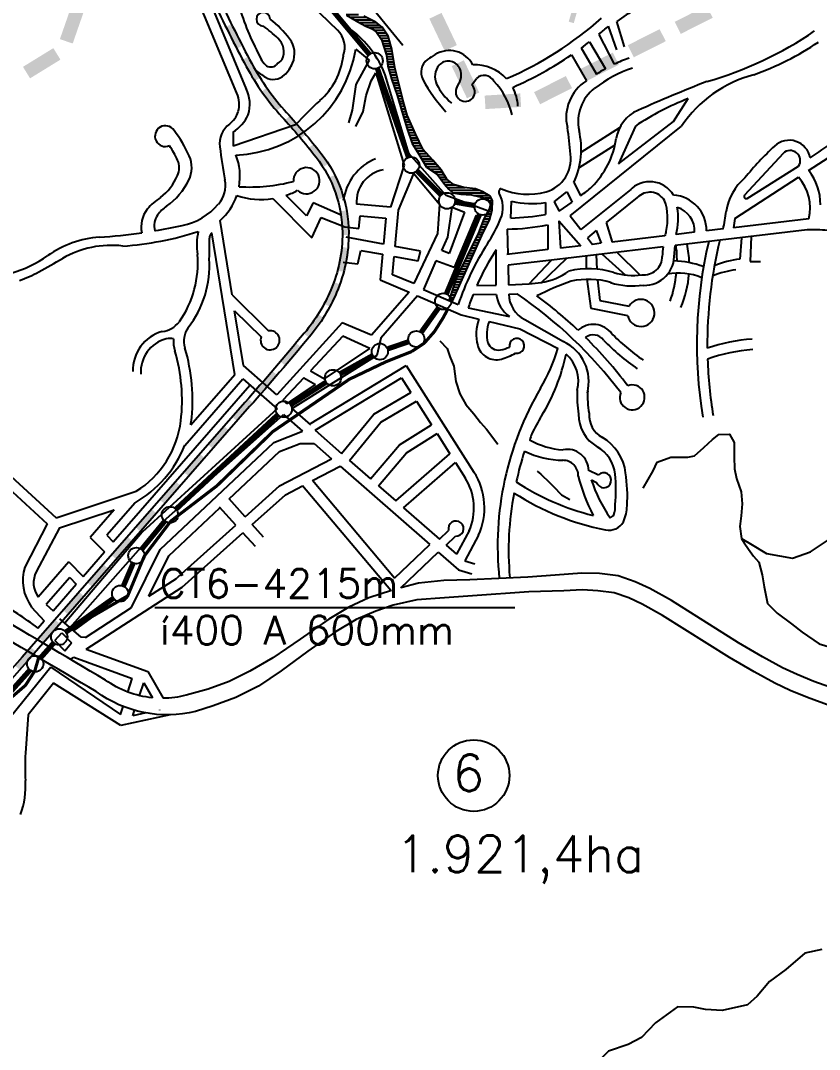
# Model space of a CAD drawing. Extents: x 578289 to 593263, y 7501070 to 7511782.
# Drawn here: x 586100 to 587624, y 7503750 to 7505713 of the extents above; entities that cross this region are included whole.
import ezdxf
from ezdxf.enums import TextEntityAlignment as Align

# ---------------------------------------------------------------- set-up
doc = ezdxf.new("R2010")
doc.units = 0
doc.header["$LTSCALE"] = 170
doc.header["$MEASUREMENT"] = 0
doc.layers.get('0').update_dxf_attribs({"linetype": 'CONTINUOUS'})
for name, color, linetype in [('ESTACAO', 5, 'CONTINUOUS'), ('HATCH', 4, 'CONTINUOUS'), ('L-FERREA', 6, 'CONTINUOUS'), ('LIMITE-BACIA', 3, 'CONTINUOUS'), ('LIMITE-PROJETO', 1, 'CONTINUOUS'), ('RIO', 4, 'CONTINUOUS'), ('RODOVIA', 1, 'CONTINUOUS'), ('RUA', 7, 'CONTINUOUS'), ('TEXTO', 5, 'CONTINUOUS'), ('TEXTO2', 5, 'CONTINUOUS')]:
    doc.layers.add(name, color=color, linetype=linetype)
doc.styles.get("Standard").update_dxf_attribs({"font": 'ROMANSBR.SHX'})

# ---------------------------------------------------------------- blocks, each defined once
blk = doc.blocks.new('C')
at = {"layer": 'LIMITE-BACIA'}
blk.add_solid([(-33.9, -12.9), (-34, 12.9), (34.2, -12.6), (34, 13.2)], dxfattribs=at)
blk = doc.blocks.new('E')
at = {"layer": 'L-FERREA'}
blk.add_solid([(-22.9, -6), (-22.9, 6), (23.4, -6), (23.4, 6)], dxfattribs=at)
blk = doc.blocks.new('E2')
at = {"layer": 'L-FERREA'}
blk.add_solid([(-21, 5), (-21, -5), (21, 5), (21, -5)], dxfattribs=at)
blk = doc.blocks.new('*X13')
at = {"color": 0}
for p, q in [((586511.9, 7505955), (586535.8, 7505955)), ((586524.6, 7505960), (586531.1, 7505960)), ((586504.7, 7505950), (586540.6, 7505950)), ((586510.8, 7505945), (586545.4, 7505945)), ((586516.9, 7505940), (586550.1, 7505940)), ((586522.5, 7505935), (586554.9, 7505935)), ((586527.8, 7505930), (586559.7, 7505930)), ((586533.1, 7505925), (586564.4, 7505925)), ((586538.4, 7505920), (586569.2, 7505920)), ((586543.8, 7505915), (586565.8, 7505915)), ((586549.1, 7505910), (586561.2, 7505910)), ((586554.4, 7505905), (586556.7, 7505905)), ((586567.7, 7505895), (586591.1, 7505895)), ((586572.9, 7505900), (586586.8, 7505900)), ((586578.1, 7505905), (586582.5, 7505905)), ((586570.4, 7505890), (586595.4, 7505890)), ((586575.7, 7505885), (586599.8, 7505885)), ((586581, 7505880), (586604.1, 7505880)), ((586586.4, 7505875), (586602.6, 7505875)), ((586591.7, 7505870), (586600.3, 7505870)), ((586597, 7505865), (586597.9, 7505865)), ((586616.4, 7505860), (586619.1, 7505860)), ((586610.9, 7505850), (586625.7, 7505850)), ((586613.5, 7505845), (586629.1, 7505845)), ((586613.6, 7505855), (586622.4, 7505855)), ((586617.5, 7505840), (586632.4, 7505840)), ((586621.6, 7505835), (586635.7, 7505835)), ((586625.7, 7505830), (586639.1, 7505830)), ((586629.8, 7505825), (586642.4, 7505825)), ((586633.9, 7505820), (586645.8, 7505820)), ((586637.9, 7505815), (586649.1, 7505815)), ((586642, 7505810), (586653.7, 7505810)), ((586646.1, 7505805), (586658.5, 7505805)), ((586650.2, 7505800), (586663.3, 7505800)), ((586654.2, 7505795), (586668.1, 7505795)), ((586658.7, 7505790), (586672.9, 7505790)), ((586665.1, 7505785), (586677.7, 7505785)), ((586670.8, 7505780), (586682.5, 7505780)), ((586674.3, 7505775), (586687.2, 7505775)), ((586677.8, 7505770), (586691.9, 7505770)), ((586682.1, 7505765), (586696.6, 7505765)), ((586687.1, 7505760), (586701.3, 7505760)), ((586692.1, 7505755), (586706, 7505755)), ((586697.1, 7505750), (586710.6, 7505750)), ((586702.1, 7505745), (586715.3, 7505745)), ((586707, 7505740), (586719.9, 7505740)), ((586711.6, 7505735), (586725.7, 7505735)), ((586716.2, 7505730), (586732.8, 7505730)), ((586720.9, 7505725), (586744.4, 7505725)), ((586728.6, 7505720), (586758.4, 7505720)), ((586737, 7505715), (586768.4, 7505715)), ((586745.6, 7505710), (586777.9, 7505710)), ((586754.8, 7505705), (586784.4, 7505705)), ((586765.2, 7505700), (586790.3, 7505700)), ((586775, 7505695), (586793.6, 7505695)), ((586779.9, 7505690), (586797, 7505690)), ((586783.2, 7505685), (586800.3, 7505685)), ((586786.5, 7505680), (586802.1, 7505680)), ((586789.1, 7505675), (586803.5, 7505675)), ((586790.7, 7505670), (586804.9, 7505670)), ((586792.3, 7505665), (586806.3, 7505665)), ((586793.9, 7505660), (586807.7, 7505660)), ((586795.5, 7505655), (586808.6, 7505655)), ((586797.1, 7505650), (586809.4, 7505650)), ((586798.3, 7505645), (586810.2, 7505645)), ((586798.9, 7505640), (586811, 7505640)), ((586799.6, 7505635), (586811.8, 7505635)), ((586800.3, 7505630), (586812.6, 7505630)), ((586801.2, 7505625), (586813.4, 7505625)), ((586802.6, 7505620), (586814.6, 7505620)), ((586804, 7505615), (586815.8, 7505615)), ((586805.4, 7505610), (586817.1, 7505610)), ((586806.8, 7505605), (586818.4, 7505605)), ((586808.3, 7505600), (586819.7, 7505600)), ((586810, 7505595), (586820.9, 7505595)), ((586811.8, 7505590), (586822.2, 7505590)), ((586813.5, 7505585), (586823.5, 7505585)), ((586815.3, 7505580), (586824.8, 7505580)), ((586817, 7505575), (586826.1, 7505575)), ((586818.7, 7505570), (586827.3, 7505570)), ((586820.2, 7505565), (586828.6, 7505565)), ((586821.7, 7505560), (586829.9, 7505560)), ((586823.1, 7505555), (586831.2, 7505555)), ((586824.6, 7505550), (586832.6, 7505550)), ((586826.1, 7505545), (586834, 7505545)), ((586827.6, 7505540), (586835.4, 7505540)), ((586829.1, 7505535), (586836.8, 7505535)), ((586830.6, 7505530), (586838.6, 7505530)), ((586832.1, 7505525), (586840.8, 7505525)), ((586833.6, 7505520), (586843, 7505520)), ((586835.1, 7505515), (586845.2, 7505515)), ((586836.6, 7505510), (586847.4, 7505510)), ((586838.2, 7505505), (586849.6, 7505505)), ((586839.9, 7505500), (586851.8, 7505500)), ((586841.6, 7505495), (586854.1, 7505495)), ((586843.3, 7505490), (586856.5, 7505490)), ((586845, 7505485), (586858.9, 7505485)), ((586846.7, 7505480), (586861.3, 7505480)), ((586849.4, 7505475), (586863.6, 7505475)), ((586852.4, 7505470), (586866, 7505470)), ((586855.4, 7505465), (586869.9, 7505465)), ((586858.4, 7505460), (586874.5, 7505460)), ((586861.5, 7505455), (586879.2, 7505455)), ((586864.5, 7505450), (586883.9, 7505450)), ((586867.6, 7505445), (586888.4, 7505445)), ((586870.7, 7505440), (586892.6, 7505440)), ((586873.7, 7505435), (586896.8, 7505435)), ((586880.4, 7505430), (586901.1, 7505430)), ((586887.9, 7505425), (586904.4, 7505425)), ((586895, 7505420), (586907.5, 7505420)), ((586898.6, 7505415), (586910.5, 7505415)), ((586902.2, 7505410), (586914.1, 7505410)), ((586905.8, 7505405), (586920.6, 7505405)), ((586909.5, 7505400), (586929.1, 7505400)), ((586913.8, 7505395), (586948.1, 7505395)), ((586918.7, 7505390), (586974.2, 7505390)), ((586964.2, 7505380), (586993.4, 7505380)), ((586986.2, 7505375), (586997.7, 7505375)), ((586993.6, 7505370), (587000.1, 7505370)), ((586996.8, 7505365), (587000, 7505365)), ((586988.9, 7505345), (586997.8, 7505345)), ((586991.8, 7505350), (586999.2, 7505350)), ((586994.6, 7505355), (586999.8, 7505355)), ((586995.7, 7505360), (586999.9, 7505360)), ((586981.4, 7505330), (586992.9, 7505330)), ((586983.2, 7505335), (586994.9, 7505335)), ((586986.1, 7505340), (586996.4, 7505340)), ((586974, 7505310), (586982.3, 7505310)), ((586975.9, 7505315), (586984.9, 7505315)), ((586977.7, 7505320), (586987.6, 7505320)), ((586979.6, 7505325), (586990.2, 7505325)), ((586964.2, 7505290), (586973.3, 7505290)), ((586966.7, 7505295), (586975.5, 7505295)), ((586969.2, 7505300), (586977.8, 7505300)), ((586971.7, 7505305), (586980, 7505305)), ((586954.2, 7505270), (586964.4, 7505270)), ((586956.7, 7505275), (586966.6, 7505275)), ((586959.2, 7505280), (586968.9, 7505280)), ((586961.7, 7505285), (586971.1, 7505285)), ((586944.4, 7505250), (586955.5, 7505250)), ((586946.9, 7505255), (586957.7, 7505255)), ((586949.3, 7505260), (586959.9, 7505260)), ((586951.7, 7505265), (586962.2, 7505265)), ((586934.8, 7505230), (586946.6, 7505230)), ((586937.2, 7505235), (586948.8, 7505235)), ((586939.6, 7505240), (586951, 7505240)), ((586942, 7505245), (586953.2, 7505245)), ((586927.1, 7505210), (586937.6, 7505210)), ((586928.7, 7505215), (586939.9, 7505215)), ((586930.4, 7505220), (586942.1, 7505220)), ((586932.4, 7505225), (586944.3, 7505225)), ((586920.4, 7505190), (586928.7, 7505190)), ((586922.1, 7505195), (586931, 7505195)), ((586923.7, 7505200), (586933.2, 7505200)), ((586925.4, 7505205), (586935.4, 7505205)), ((586918.6, 7505180), (586923.9, 7505180)), ((586918.7, 7505185), (586926.5, 7505185))]:
    blk.add_line(p, q, dxfattribs=at)

msp = doc.modelspace()

# ---------------------------------------------------------------- linework, layer by layer
at = {"layer": 'ESTACAO'}
msp.add_line((586828.8, 7505666.2), (586664.2, 7505868.9), dxfattribs=at)
at = {"layer": 'ESTACAO', "const_width": 10}
for points in [[(586610.3, 7505834.5), (586765.3, 7505648.8)], [(586780.4, 7505622.2), (586839.9, 7505452.5)], [(586856, 7505426.8), (586902.2, 7505380.6)], [(586928.5, 7505367), (586965.9, 7505360.6)], [(586975.3, 7505343.6), (586912.1, 7505192.1)], [(586897.1, 7505165.1), (586863.9, 7505118.5)], [(586840.1, 7505100.8), (586799.9, 7505087)], [(586771.6, 7505074.3), (586709.3, 7505039.5)], [(586682.7, 7505023.6), (586615.1, 7504980.4)], [(586590.6, 7504961.4), (586396.2, 7504781.1)], [(586375, 7504758.5), (586330.7, 7504704.6)], [(586314.7, 7504678.3), (586296, 7504634.6)], [(586277.2, 7504611.3), (586186.2, 7504546.6)], [(586163.2, 7504526), (586138.2, 7504497.8)], [(586117.8, 7504474.3), (585903.4, 7504234.6)]]:
    msp.add_lwpolyline(points, dxfattribs=at)
at = {"layer": 'ESTACAO'}
for centre in [(586775.3, 7505636.8), (586845, 7505437.8), (586913.2, 7505369.6), (586981.3, 7505358), (586906.1, 7505177.7), (586854.8, 7505105.9), (586785.2, 7505081.9), (586695.8, 7505031.9), (586602, 7504972), (586384.8, 7504770.5), (586320.8, 7504692.6), (586289.8, 7504620.3), (586173.6, 7504537.6), (586127.8, 7504486.2)]:
    msp.add_circle(centre, 15.5, dxfattribs=at)
at = {"layer": 'HATCH'}
msp.add_line((586925.2, 7505385), (586984.4, 7505385), dxfattribs=at)
at = {"layer": 'L-FERREA'}
for points in [[(586477.6, 7505758.1, 0.014697), (586541, 7505631.3, 0.061984), (586607.2, 7505538.1, -0.019671), (586672.8, 7505460.4, -0.164667), (586725.7, 7505309, -0.103853), (586702.8, 7505194.9, -0.07272), (586650.4, 7505109.3, -0.00705), (586536.8, 7504976.9), (586112.2, 7504490.7), (585907.6, 7504260.4, -0.081327), (585851.1, 7504214.6, -0.007343), (585770.1, 7504169.8), (585352.6, 7503948.3, 0.186004), (585229.8, 7503781.8), (585078.6, 7503251)], [(586466.7, 7505753.1, 0.014697), (586530.4, 7505625.7, 0.061984), (586598.3, 7505530, -0.019671), (586663.4, 7505453, -0.164667), (586713.7, 7505308.9, -0.103853), (586691.8, 7505199.6, -0.07272), (586641.1, 7505116.9, -0.00705), (586527.8, 7504984.8), (586103.2, 7504498.6), (585898.6, 7504268.4, -0.081327), (585845.1, 7504225, -0.007343), (585764.5, 7504180.4), (585346.5, 7503958.7, 0.18637), (585218.3, 7503785), (585067, 7503254.1)]]:
    msp.add_lwpolyline(points, format="xyb", dxfattribs=at)
at = {"layer": 'RIO'}
for points in [[(586721.7, 7505724.1), (586743.5, 7505711.2), (586758.5, 7505703), (586770.7, 7505697.6), (586777.5, 7505693.5), (586788.5, 7505677.1), (586798, 7505647.2), (586800.7, 7505626.7), (586807.5, 7505602.2), (586818.4, 7505570.9), (586829.3, 7505534.1), (586837.5, 7505506.9), (586847.1, 7505479), (586859.3, 7505458.5), (586874.3, 7505434), (586894.8, 7505420.4), (586908.4, 7505401.3), (586916.6, 7505391.8), (586924.7, 7505385), (586939.7, 7505382.3), (586960.2, 7505380.9), (586990.1, 7505374.1), (586997, 7505365.9), (586994.5, 7505354.7), (586983.3, 7505335.1), (586973.5, 7505308.5), (586951, 7505263.6), (586931.4, 7505223), (586917.4, 7505180.9), (586922.4, 7505177.2), (586926.1, 7505184.1), (586982, 7505309.4), (586994.2, 7505332.6), (586999.7, 7505351.6), (587000.1, 7505370.1), (586995.9, 7505378.5), (586981.9, 7505386.9), (586967.8, 7505392.5), (586945.4, 7505395.3), (586925.8, 7505400.9), (586913.2, 7505410.8), (586901.9, 7505429), (586886.5, 7505447.2), (586866.9, 7505468.2), (586852.9, 7505497.6), (586837.4, 7505532.7), (586830.4, 7505557.9), (586813.6, 7505623.7), (586808, 7505658.8), (586801, 7505684), (586789.8, 7505700.8), (586777.2, 7505710.6), (586754.7, 7505721.8)], [(586899.6, 7505102.4), (586913.3, 7505088.1), (586918.9, 7505072.3), (586926.5, 7505054), (586930.1, 7505025), (586937.7, 7505001.6), (586948.9, 7504980.7), (586964.2, 7504962.9), (586977.4, 7504946.6), (586988.6, 7504933.9), (587010, 7504905.4)], [(587287.5, 7504821.6), (587306.3, 7504854.7), (587314, 7504871), (587340.4, 7504880.7), (587372.4, 7504880.7), (587385.6, 7504882.8), (587403.4, 7504899.1), (587419.7, 7504913.9), (587431.9, 7504923.5), (587452.2, 7504924.1), (587460.8, 7504908.3), (587460.8, 7504881.3), (587461.9, 7504857.9), (587465.4, 7504839.6), (587474.1, 7504814.6), (587476.1, 7504791.2), (587474.6, 7504768.8), (587471.6, 7504748.4), (587474.7, 7504725.5), (587480.2, 7504716.9), (587488.4, 7504704.7), (587498.1, 7504691.4), (587508.2, 7504680.3), (587514.3, 7504655.8), (587518.4, 7504632.9), (587524.5, 7504601.4), (587542.8, 7504582.5), (587570.3, 7504562.2), (587590.6, 7504546.4), (587623.2, 7504524), (587666.4, 7504511.3)], [(587085.2, 7504853.5), (587092.3, 7504847.9), (587109.6, 7504831.2), (587116.2, 7504824.5), (587131.5, 7504808.8), (587147.8, 7504799.6)], [(587474.7, 7504725.5), (587492.4, 7504714.9), (587522.4, 7504696.6), (587572.3, 7504687.9), (587606.8, 7504699.7), (587656.1, 7504732.8), (587690.2, 7504763.4), (587721.7, 7504786.8), (587756.2, 7504799.6), (587792.3, 7504799.6)], [(587628.1, 7503941.1), (587596, 7503934), (587559.4, 7503902.9), (587528.5, 7503879.9), (587505.1, 7503851.9), (587486.3, 7503835.6), (587438, 7503824.4), (587406.5, 7503826.9), (587384.1, 7503831), (587353.1, 7503831.4), (587310.9, 7503801.4), (587284.5, 7503773.3), (587258.6, 7503759.6), (587221, 7503747.3), (587196.1, 7503722.4), (587177.3, 7503706.6), (587160, 7503679.1), (587156.5, 7503646)]]:
    msp.add_lwpolyline(points, dxfattribs=at)
at = {"layer": 'RIO', "const_width": 6}
msp.add_lwpolyline([(586914.8, 7505163), (586905.7, 7505146), (586889.3, 7505120.1), (586870.2, 7505098.3), (586846.2, 7505082.1)], dxfattribs=at)
at = {"layer": 'RIO', "linetype": 'CONTINUOUS', "const_width": 6}
for points in [[(586846.2, 7505082.1), (586797.1, 7505062.6), (586726.9, 7505029.1), (586581.1, 7504929.3), (586474.4, 7504825.8), (586386.5, 7504758.5), (586336, 7504692), (586304.3, 7504615.9), (586235.8, 7504576.1), (586200.2, 7504550.1)], [(585907.8, 7504206.4), (585919, 7504216.3), (585948.7, 7504257.9), (585964.6, 7504287.6), (585996.3, 7504333.2), (586022, 7504363.9), (586065.6, 7504407.5), (586109.2, 7504445.1), (586127.1, 7504472.8), (586134.3, 7504497.9)]]:
    msp.add_lwpolyline(points, dxfattribs=at)
at = {"layer": 'RODOVIA'}
msp.add_lwpolyline([(587654, 7504437.7), (587613, 7504452.6), (587581, 7504465.8), (587553.2, 7504478.7), (587515.3, 7504499.5), (587469.1, 7504526.5), (587341.3, 7504607), (587300.2, 7504629.6), (587272.3, 7504642.5), (587240, 7504654), (587204.1, 7504658.5), (587170.5, 7504659.1), (587119.7, 7504655.3), (587067.6, 7504651.5), (586957.1, 7504646.4), (586907.5, 7504645.1), (586859.2, 7504640), (586824.9, 7504631.2)], dxfattribs=at)
for points in [[(586351.3, 7504421.4, -0.130457), (586261.6, 7504455.1, 0.000875), (586030.2, 7504592.3, 0.184578), (585700.7, 7504600.2, -0.017689), (585421.2, 7504511.9, -0.018935)], [(587644.2, 7504406.1), (587601, 7504421.8), (587567.7, 7504435.5), (587538.3, 7504449.3), (587499.1, 7504470.8), (587452, 7504498.2), (587324.5, 7504578.6), (587285.3, 7504600.2), (587259.8, 7504611.9), (587232.4, 7504621.7), (587201, 7504625.6), (587171.6, 7504627.6), (587136.3, 7504625.6), (587069.6, 7504623.7), (586961.7, 7504615.8), (586908.8, 7504611.9), (586855.8, 7504608), (586810.7, 7504598.2), (586777.4, 7504586.4), (586740.1, 7504570.8), (586700.9, 7504547.2), (586647.9, 7504510), (586596.9, 7504472.8), (586553.8, 7504443.4), (586510.7, 7504421.8), (586467.5, 7504406.1), (586433.6, 7504395, -0.218661), (586244.2, 7504433.1, 0.000855), (586015.5, 7504567.7, 0.183202)], [(586807.1, 7504626.1), (586763.9, 7504612.1), (586725.8, 7504594.3), (586687.7, 7504571.5), (586633, 7504533.4), (586580.9, 7504497.8), (586537.1, 7504471.9), (586497.6, 7504452.2), (586457.5, 7504437.6), (586415.7, 7504426.2, -0.059289), (586371.9, 7504420.5, 0.000875)]]:
    msp.add_lwpolyline(points, format="xyb", dxfattribs=at)
at = {"layer": 'RUA', "linetype": 'CONTINUOUS'}
for p, q in [((586729.5, 7505696.6), (586597, 7505824.3)), ((586579.4, 7505815.7), (586704.2, 7505695.2)), ((586512.1, 7505574.7), (586436.4, 7505758.3)), ((586530.6, 7505582.3), (586454.9, 7505765.9)), ((587237.4, 7505657.5), (587221.4, 7505702.8)), ((587252, 7505663.3), (587237.4, 7505712)), ((587203.1, 7505687.2), (587232.2, 7505630.2)), ((587169.4, 7505661.2), (587198.4, 7505611.4)), ((587185.2, 7505673), (587215.3, 7505621.6)), ((586739.3, 7505658.8), (586764.5, 7505637.8)), ((587150.5, 7505647.9), (587179.4, 7505598.4)), ((586764.5, 7505637.8), (586739.3, 7505591.5)), ((586768.7, 7505598.5), (586777.2, 7505613.9)), ((586777.2, 7505613.9), (586831.8, 7505437.4)), ((586840.2, 7505459.8), (586795.4, 7505609.7)), ((586960.6, 7505591), (586969.5, 7505603)), ((586739.3, 7505591.5), (586732.3, 7505542.5)), ((586758.9, 7505570.5), (586768.7, 7505598.5)), ((586935.5, 7505593.2), (586931.4, 7505585.2)), ((586753.3, 7505539.7), (586758.9, 7505570.5)), ((587345.2, 7505520.8), (587373.5, 7505564.7)), ((586732.3, 7505542.5), (586725.3, 7505518.6)), ((586739.3, 7505511.6), (586753.3, 7505539.7)), ((586624.3, 7505514.4), (586505.5, 7505473.9)), ((587148.2, 7505340.9), (587360.8, 7505512.3)), ((587169, 7505462.5), (587242.7, 7505509.2)), ((587240.3, 7505440), (587345.2, 7505520.8)), ((587272.9, 7505512.3), (587240.3, 7505440)), ((586505.3, 7505500.9), (586505.5, 7505473.9)), ((587164.8, 7505432.4), (587233.8, 7505476.1)), ((587603.1, 7505427.2), (587681.5, 7505478.2)), ((586911.8, 7505379.9), (586840.2, 7505459.8)), ((587554.2, 7505460.1), (587480.9, 7505380.4)), ((586831.8, 7505437.4), (586805.2, 7505357.5)), ((587486, 7505374.3), (587584, 7505435.4)), ((586820.6, 7505351.9), (586850.1, 7505422)), ((586850.1, 7505422), (586899.1, 7505363.1)), ((587155.3, 7505404.6), (587168, 7505379.9)), ((587462.6, 7505336), (587583.6, 7505414.6)), ((587117.6, 7505367.6), (587141.9, 7505386.6)), ((587141.9, 7505386.6), (587151.8, 7505366.8)), ((587263.8, 7505391.3), (587168.6, 7505314.9)), ((586580.9, 7505373.7), (586655.2, 7505298.7)), ((586645.3, 7505340.7), (586606.5, 7505380)), ((586658, 7505365.9), (586645.3, 7505340.7)), ((586711.2, 7505342.1), (586658, 7505365.9)), ((586990.3, 7505350.5), (586911.8, 7505379.9)), ((587035.1, 7505336.6), (587036.6, 7505368.7)), ((587101.1, 7505366.4), (587101.1, 7505343.5)), ((587117.6, 7505367.6), (587127.5, 7505350)), ((587127.5, 7505350), (587151.8, 7505366.8)), ((587276.3, 7505375.7), (587217.1, 7505328.2)), ((586805.2, 7505357.5), (586740.7, 7505363.1)), ((586814.3, 7505282.5), (586820.6, 7505351.9)), ((586899.1, 7505363.1), (586894.9, 7505307.1)), ((586914.6, 7505300.1), (586923, 7505357.5)), ((586946.8, 7505347.7), (586917.4, 7505269.2)), ((586923, 7505357.5), (586946.8, 7505347.7)), ((586503.4, 7505190), (586480.6, 7505332.1)), ((586655.2, 7505298.7), (586673.4, 7505337.9)), ((586673.4, 7505337.9), (586718.3, 7505319.7)), ((586744.9, 7505316.9), (586747.7, 7505340.7)), ((586747.7, 7505340.7), (586796.8, 7505336.5)), ((586796.8, 7505336.5), (586792, 7505286.7)), ((586969.2, 7505342.1), (586927.2, 7505242.6)), ((587126.5, 7505331.5), (587130, 7505279.3)), ((587126.5, 7505331.5), (587168.8, 7505283.9)), ((587148.2, 7505340.9), (587168.6, 7505314.9)), ((587217.1, 7505328.2), (587228.3, 7505290.9)), ((587462.6, 7505336), (587459.6, 7505318.3)), ((587603.2, 7505335.2), (587459.6, 7505318.3)), ((586508.4, 7505038.2), (586465, 7505308.5)), ((586718.3, 7505319.7), (586744.9, 7505316.9)), ((586894.9, 7505307.1), (586850.1, 7505211.8)), ((587028.1, 7505315.5), (587029.2, 7505267.4)), ((587105.3, 7505323.5), (587105.3, 7505276.4)), ((587197.8, 7505312.7), (587181, 7505299.2)), ((587197.8, 7505312.7), (587207.5, 7505288.5)), ((587600.3, 7505314), (587348.3, 7505284.2)), ((587385.5, 7505309.5), (587350.1, 7505305.3)), ((587440.3, 7505316), (587408.2, 7505312.2)), ((586792, 7505286.7), (586721.1, 7505300.1)), ((586903.3, 7505274.8), (586914.6, 7505300.1)), ((587181, 7505299.2), (587190.9, 7505286.5)), ((587207.5, 7505288.5), (587190.9, 7505286.5)), ((587329, 7505302.8), (587228.3, 7505290.9)), ((587475.1, 7505299.2), (587471.8, 7505258.5)), ((587493.2, 7505301.3), (587491.3, 7505253.8)), ((586743.5, 7505249.6), (586749.1, 7505274.8)), ((586749.1, 7505274.8), (586790.2, 7505267.5)), ((586790.2, 7505267.5), (586785.5, 7505219.1)), ((586862.7, 7505273.4), (586814.3, 7505282.5)), ((586858.5, 7505255.2), (586862.7, 7505273.4)), ((586917.4, 7505269.2), (586903.3, 7505274.8)), ((587007.1, 7505208.6), (587007.1, 7505276.3)), ((587105.3, 7505276.4), (587027.7, 7505267.2)), ((587325.4, 7505281.5), (587112.4, 7505256.3)), ((587168.8, 7505283.9), (587130, 7505279.3)), ((587209.4, 7505267.8), (587253.9, 7505228)), ((587237.9, 7505271.2), (587281, 7505228.1)), ((587346.7, 7505262.9), (587348.3, 7505284.2)), ((586715.5, 7505252.4), (586743.5, 7505249.6)), ((586809.4, 7505228.6), (586812.6, 7505263.4)), ((586812.6, 7505263.4), (586858.5, 7505255.2)), ((586892.1, 7505255.2), (586868.3, 7505200.6)), ((586927.2, 7505242.6), (586892.1, 7505255.2)), ((587112.4, 7505256.3), (587029.7, 7505246.5)), ((587069.8, 7505211.4), (587112.4, 7505256.3)), ((587092, 7505212.6), (587141.5, 7505259.8)), ((587179.6, 7505239.8), (587179.6, 7505264.3)), ((587197.9, 7505266.4), (587198.9, 7505239.1)), ((587491.3, 7505253.8), (587511.4, 7505253.8)), ((586850.1, 7505211.8), (586809.4, 7505228.6)), ((587029.7, 7505246.5), (587030.6, 7505209.3)), ((586785.5, 7505219.1), (586841.1, 7505195)), ((586970, 7505207.7), (587007.1, 7505208.6)), ((587030.6, 7505209.3), (587069.8, 7505211.4)), ((587069.8, 7505211.4), (587093.1, 7505213.6)), ((587188, 7505164.1), (587180.6, 7505219.8)), ((587200.3, 7505218.8), (587204.8, 7505179.5)), ((586503.4, 7505190), (586573, 7505121.5)), ((586841.1, 7505195), (586769.1, 7505113)), ((586857, 7505188), (586786.8, 7505107.3)), ((586857, 7505188), (586940.5, 7505151.8)), ((586868.3, 7505200.6), (586934.8, 7505171.8)), ((586962.9, 7505190.8), (587007.2, 7505191.4)), ((587031, 7505191.7), (587047.4, 7505192)), ((587204.8, 7505179.5), (587260.9, 7505168.3)), ((586525, 7505055.3), (586508.2, 7505159.9)), ((586508.2, 7505159.9), (586558.9, 7505110.1)), ((586940.5, 7505151.8), (586974.2, 7505143.8)), ((586953.8, 7505165.5), (587032.3, 7505148.7)), ((587258.1, 7505150.4), (587188, 7505164.1)), ((586713, 7505136.8), (586588.4, 7504999.5)), ((586769.1, 7505113), (586713, 7505136.8)), ((586993.8, 7505139.1), (587052.4, 7505125.1)), ((587061.5, 7505142.9), (587135.2, 7505101)), ((586714.4, 7505111.6), (586652.7, 7505045.3)), ((586766.3, 7505087.8), (586714.4, 7505111.6)), ((587052.4, 7505125.1), (587125, 7505087.6)), ((586786.8, 7505107.3), (586779.2, 7505074.3)), ((586779.2, 7505074.3), (586617.9, 7504973.5)), ((586679.4, 7505030.1), (586766.3, 7505087.8)), ((586588.4, 7504999.5), (586525, 7505055.3)), ((586650.8, 7504943.5), (586835.1, 7505055.3)), ((586835.1, 7505055.3), (586964.7, 7504852.1)), ((586424.4, 7504941.9), (586508.4, 7505038.2)), ((586640.1, 7505031.7), (586600.3, 7504989)), ((586640.1, 7505031.7), (586662.5, 7505018.9)), ((586652.7, 7505045.3), (586679.4, 7505030.1)), ((586661.5, 7504931.7), (586826.4, 7505031.7)), ((586826.4, 7505031.7), (586844.1, 7505004)), ((586276.6, 7504718.9), (586537.3, 7505017.9)), ((586413, 7504903), (586523.6, 7505029.9)), ((586523.6, 7505029.9), (586589, 7504972.5)), ((586607.7, 7504982.5), (586662.5, 7505018.9)), ((586773.6, 7504962.8), (586844.1, 7505004)), ((586589, 7504972.5), (586331.6, 7504737.5)), ((586607.7, 7504982.5), (586600.3, 7504989)), ((586653.4, 7504942.3), (586617.9, 7504973.5)), ((586786.8, 7504947.3), (586854.8, 7504987.1)), ((586854.8, 7504987.1), (586883.4, 7504942.3)), ((586377.9, 7504762.7), (586601.4, 7504961.6)), ((586601.4, 7504961.6), (586637.6, 7504929.9)), ((586712.1, 7504887.5), (586773.6, 7504962.8)), ((586727.1, 7504874.3), (586786.8, 7504947.3)), ((586822.4, 7504904.2), (586883.4, 7504942.3)), ((586582.8, 7504908.7), (586637.6, 7504929.9)), ((586661.5, 7504931.7), (586712.1, 7504887.5)), ((586835.7, 7504888.9), (586894.2, 7504925.4)), ((586894.2, 7504925.4), (586918.6, 7504887.1)), ((586366.4, 7504704.2), (586582.8, 7504908.7)), ((586593.7, 7504891.5), (586633, 7504906.7)), ((586633, 7504906.7), (586659.7, 7504906.7)), ((586659.7, 7504906.7), (586693.2, 7504877.4)), ((586767.6, 7504838.9), (586822.4, 7504904.2)), ((586497.7, 7504800.8), (586593.7, 7504891.5)), ((586593.6, 7504825.5), (586693.2, 7504877.4)), ((586727.1, 7504874.3), (586767.6, 7504838.9)), ((586782.6, 7504825.7), (586835.7, 7504888.9)), ((586815.4, 7504797.1), (586918.6, 7504887.1)), ((586656.4, 7504835.7), (586709.4, 7504863.3)), ((586709.4, 7504863.3), (586880.3, 7504713.7)), ((586830.6, 7504783.8), (586929.5, 7504870)), ((586929.5, 7504870), (586947.8, 7504841.3)), ((587183.7, 7504855.5), (587202.1, 7504846.6)), ((586081.6, 7504844.5), (586168, 7504764.5)), ((586813.1, 7504649.8), (586656.4, 7504835.7)), ((587188.6, 7504837), (587198.6, 7504832.2)), ((586068, 7504829.8), (586150.5, 7504753.4)), ((586168, 7504764.5), (586320.5, 7504815.3)), ((586528.1, 7504766.8), (586593.6, 7504825.5)), ((586605.1, 7504808.9), (586637.8, 7504825.9)), ((586806.4, 7504625.9), (586637.8, 7504825.9)), ((586782.6, 7504825.7), (586815.4, 7504797.1)), ((586528.1, 7504766.8), (586497.7, 7504800.8)), ((586541.5, 7504751.9), (586605.1, 7504808.9)), ((586174.3, 7504745.5), (586278.4, 7504780.2)), ((586278.4, 7504780.2), (586232.7, 7504727.5)), ((586318.2, 7504793.5), (586264.2, 7504731.5)), ((586382.7, 7504692.1), (586480, 7504784)), ((586510.4, 7504750.9), (586479.3, 7504784.8)), ((586830.6, 7504783.8), (586898.8, 7504724.1)), ((586194.2, 7504555.3), (586377.9, 7504762.7)), ((586150.5, 7504753.4), (586108.3, 7504670.5)), ((586174.3, 7504745.5), (586129.9, 7504661.6)), ((586331.6, 7504737.5), (586184.3, 7504563.9)), ((586394.8, 7504647.3), (586510.4, 7504750.9)), ((586563.2, 7504727.7), (586541.5, 7504751.9)), ((586898.8, 7504724.1), (586916.3, 7504740.7)), ((586955.9, 7504740.9), (586931.6, 7504695.4)), ((586232.7, 7504727.5), (586259.9, 7504699.7)), ((586264.2, 7504731.5), (586276.6, 7504718.9)), ((586408.1, 7504632.4), (586523.9, 7504736.1)), ((586547.9, 7504709.9), (586523.9, 7504736.1)), ((586911.7, 7504712.8), (586929.5, 7504729.7)), ((586973.6, 7504731.5), (586947.5, 7504682.7)), ((586219.1, 7504652.9), (586259.9, 7504699.7)), ((586311.4, 7504593.8), (586366.4, 7504704.2)), ((586813.1, 7504649.8), (586880.3, 7504713.7)), ((586824.9, 7504631.2), (586896.7, 7504699.4)), ((586896.7, 7504699.4), (586935.5, 7504665.4)), ((586911.7, 7504712.8), (586931.6, 7504695.4)), ((586192, 7504680.6), (586133.7, 7504613.4)), ((586192, 7504680.6), (586219.1, 7504652.9)), ((586344.4, 7504615), (586382.7, 7504692.1)), ((586947.5, 7504682.7), (586966.6, 7504677)), ((586935.5, 7504665.4), (586960.9, 7504657.8)), ((586193.7, 7504650.7), (586148.9, 7504599.4)), ((586193.7, 7504650.7), (586206.1, 7504638)), ((586344.4, 7504615), (586397.3, 7504649.2)), ((586161.8, 7504587.1), (586206.1, 7504638)), ((586225.1, 7504514.2), (586408.1, 7504632.4)), ((586148.9, 7504599.4), (586161.8, 7504587.1)), ((586121, 7504594.3), (586145.1, 7504568)), ((586223.6, 7504536.3), (586311.4, 7504593.8)), ((586133.1, 7504554.3), (586145.1, 7504568)), ((586215.2, 7504537.1), (586174.7, 7504572.2)), ((586165.5, 7504530.8), (586178.4, 7504545.5)), ((586178.4, 7504545.5), (586197.1, 7504525.9)), ((586165.5, 7504530.8), (586184.3, 7504511.2)), ((586184.3, 7504511.2), (586197.1, 7504525.9)), ((586223.6, 7504536.3), (586215.2, 7504537.1)), ((586225.1, 7504514.2), (586342.6, 7504471.7)), ((586194.9, 7504494.7), (586201.2, 7504498.8)), ((586201.2, 7504498.8), (586312.9, 7504458.4)), ((586157.8, 7504480), (585919, 7504185.3)), ((586157.8, 7504480), (586290.3, 7504389.7)), ((586342.6, 7504471.7), (586371.9, 7504420.5)), ((586162.6, 7504449), (586114.1, 7504389.1)), ((586291.2, 7504368.3), (586162.6, 7504449)), ((586304.3, 7504432.4), (586312.9, 7504458.4)), ((586326.8, 7504425.5), (586335, 7504449.9)), ((586335, 7504449.9), (586351.3, 7504421.4)), ((586290.3, 7504389.7), (586295.3, 7504405)), ((586114.1, 7504389.1), (586109.2, 7504315.5)), ((586385.3, 7504388.8), (586291.2, 7504368.3)), ((586314, 7504387.1), (586317.5, 7504397.5)), ((586339, 7504392.5), (586314, 7504387.1)), ((586364.6, 7504398.1), (586364.9, 7504397.5))]:
    msp.add_line(p, q, dxfattribs=at)
for centre, radius, start, end in [((586426.7, 7505502.5), 1049.2, 349.8836, 349.8836), ((587501.6, 7505345.6), 451.7, 114.7696, 125.8028), ((587092.8, 7505924.9), 605.3, 198.2017, 208.0195), ((586562.7, 7505716.1), 13.1, 1.2997, 270.9086), ((586355.4, 7505427.2), 345.2, 47.0271, 53.0394), ((586446.4, 7505552.2), 209.1, 37.1183, 51.7574), ((586752.2, 7506235.6), 689.9, 293.4499, 311.3668), ((586752.2, 7506235.6), 709.9, 309.4266, 311.3668), ((586566.2, 7505653.5), 35.9, 336.367, 47.0271), ((586672.3, 7505662.1), 46, 339.7646, 46.0013), ((586610.1, 7505537.6), 198.9, 21.2709, 53.0943), ((587215.3, 7506278), 707.7, 285.8827, 304.3379), ((586576.2, 7505650.5), 46.3, 336.713, 37.1183), ((586752.2, 7506235.6), 709.9, 305.9903, 307.5902), ((587302.7, 7506150.1), 574.4, 289.9041, 303.7209), ((586501.4, 7505697.9), 241.1, 272.226, 350.6532), ((586598.5, 7505661.9), 45.5, 208.0195, 225.7575), ((586580.8, 7505662.4), 135.7, 311.4626, 353.1443), ((587016.3, 7505444.2), 240, 121.5762, 125.7682), ((586917.5, 7505605), 51.3, 28.1949, 121.5762), ((586752.2, 7506235.6), 709.9, 293.7936, 304.1283), ((587347.3, 7505384), 271.8, 108.5356, 115.0582), ((586577.3, 7505640.1), 15.1, 225.7575, 314.2425), ((586684.7, 7505529.9), 138.8, 128.089, 134.2425), ((586554.6, 7505659.7), 69.8, 314.2354, 336.713), ((586893.3, 7505615), 29.6, 125.7682, 208.2269), ((586922.9, 7505606.6), 32.7, 138.512, 206.0852), ((586916, 7505612.7), 23.5, 29.7836, 138.512), ((586910.6, 7505609.6), 29.8, 326.634, 29.7836), ((586966, 7505546.8), 82.5, 42.5945, 92.2867), ((587347.3, 7505384), 251.8, 108.5356, 127.2274), ((587347.3, 7505384), 271.8, 119.0577, 123.2108), ((586647.2, 7505738.9), 155.8, 230.04, 238.921), ((586582.3, 7505631.2), 30, 238.921, 314.2354), ((587127.6, 7505740.7), 295.4, 208.2269, 222.8844), ((586984.2, 7505587.7), 21.1, 29.3235, 133.9569), ((587559.1, 7505378.8), 239.1, 104.7491, 146.0664), ((586469.8, 7505553.7), 67.3, 342.7672, 26.3877), ((586992.2, 7505640.5), 109.9, 206.0852, 230.1298), ((586948.1, 7505577.6), 18.3, 151.3131, 46.9561), ((586897.9, 7505499.2), 144, 13.9072, 43.3454), ((586966, 7505546.8), 82.5, 2.4951, 28.3634), ((587222.6, 7505528.8), 82, 121.797, 193.5707), ((587243.3, 7505520.8), 80, 127.2274, 192.2981), ((588921.8, 7501802.5), 4085.2, 111.735, 113.7397), ((586469.8, 7505553.7), 47.3, 342.7672, 26.3877), ((587568.5, 7505067.5), 534.1, 111.4118, 123.6074), ((586238.7, 7504871.5), 688.5, 204.0978, 204.0978), ((587169, 7505015.6), 738.6, 132.4423, 137.5186), ((587305.4, 7505477.9), 70.1, 113.7397, 171.5248), ((586469.9, 7505553.6), 47.2, 306.7614, 342.7672), ((586466.5, 7505563.8), 73.9, 301.6631, 335.9757), ((586376, 7505493), 19.8, 33.2448, 293.3589), ((586195.6, 7505353.3), 247.9, 24.293, 37.3939), ((586525.9, 7505478.6), 46.4, 126.7614, 187.7094), ((586571.9, 7505418.5), 578.2, 3.9588, 9.0594), ((587013.6, 7505468.9), 155.6, 335.6039, 12.9674), ((585959.2, 7507905.9), 2955.8, 303.8575, 305.9686), ((587074.7, 7505512.2), 163.1, 314.6113, 351.5248), ((587565.9, 7505444.4), 40.7, 9.881, 133.272), ((586212.8, 7505360.5), 205.7, 24.8697, 33.7317), ((588071, 7505687.8), 1605.6, 187.7094, 189.9868), ((587970.7, 7505014.4), 631.3, 133.272, 140.8301), ((587567.7, 7505446.1), 19.5, 326.8528, 133.9266), ((586368.2, 7505433), 34.3, 333.7632, 24.293), ((586372.1, 7505433), 54.3, 333.7632, 24.293), ((586406, 7505416.2), 112.4, 349.9267, 21.2947), ((586816.5, 7505355.8), 102.1, 112.6941, 171.9379), ((587084.9, 7505449), 64.5, 285.8162, 8.3387), ((586645.3, 7505407.9), 25, 227.149, 182.876), ((586803.7, 7505367.1), 63.1, 101.4199, 183.6421), ((587518.2, 7505361.2), 107.6, 0.5054, 37.8705), ((586305, 7505456.4), 101.6, 307.5699, 337.67), ((586303.1, 7505467), 131.2, 304.9966, 333.7632), ((586434.4, 7505399.6), 56.2, 319.4833, 9.9868), ((586537, 7505723.8), 327.9, 266.4502, 284.7444), ((587300.1, 7505353.3), 52.7, 30.9194, 136.7483), ((587548.6, 7505334), 103.9, 130.3858, 171.4726), ((587518.2, 7505356.4), 87.6, 346.0266, 41.6529), ((586558.5, 7505518.9), 146.9, 289.0747, 298.4102), ((587017.6, 7505386.9), 5.66, 97.2751, 209.5652), ((587067.6, 7505510.1), 128, 246.6854, 285.8162), ((587115.6, 7505470.8), 105, 299.9797, 314.6113), ((587300.1, 7505353.3), 32.7, 30.9194, 136.7483), ((586421.9, 7505287.5), 104.1, 121.8912, 140.5042), ((586406, 7505416.2), 112.4, 311.5467, 340.9039), ((586558.5, 7505518.9), 146.9, 251.6588, 278.8003), ((586964.5, 7505356.8), 55.4, 336.9791, 29.5652), ((587075.1, 7505542.9), 178.4, 257.5175, 278.3664), ((587234.5, 7505336.2), 99.7, 345.5405, 19.9162), ((587341.2, 7505313.5), 67, 358.8798, 86.469), ((587483.9, 7505377.7), 4, 137.4103, 301.9649), ((586385.9, 7505319.5), 56, 142.4024, 191.2148), ((586418.8, 7505301.8), 70.5, 124.9966, 144.9654), ((586383.3, 7505443.2), 123.3, 281.7201, 319.4833), ((587234.5, 7505336.2), 119.7, 345.0705, 10.0873), ((587338.6, 7505312.2), 47, 356.7603, 72.979), ((586408.2, 7505505), 1049.2, 349.5904, 351.4726), ((586389.7, 7505322.1), 35, 144.9654, 195.7996), ((586711.2, 7505464.4), 330.6, 327.5951, 336.9791), ((587019.1, 7505810.2), 473.8, 271.9337, 279.9584), ((586180.6, 7506342.4), 1044.7, 273.805, 278.2772), ((586254.9, 7505876.5), 594.6, 273.8502, 288.0156), ((586180.6, 7506342.4), 1044.7, 279.6688, 279.6929), ((586105.2, 7506783.8), 1492.4, 279.6929, 281.7201), ((586549, 7505285.6), 113.1, 167.0219, 189.3149), ((586474.5, 7505297.7), 14.4, 131.2281, 177.663), ((587017.7, 7505789.2), 473.8, 271.2615, 280.6477), ((587550.8, 7505254.6), 227, 165.5405, 167.73), ((587614.1, 7504983.9), 330.3, 85.6614, 92.3923), ((586262.6, 7505109.5), 190.9, 93.805, 125.4786), ((584829.1, 7505288.8), 1631.1, 358.9458, 0.331), ((587402.2, 7505017.9), 492.1, 146.8241, 161.7803), ((587176.4, 7505245.1), 199.1, 1.8711, 12.1204), ((588250.2, 7505095.6), 860.4, 166.823, 189.2904), ((588250.2, 7505095.6), 840.4, 166.3282, 180.4837), ((586272.8, 7505100.2), 184.4, 83.1392, 120.2707), ((586240.9, 7505251.2), 197.1, 325.3475, 4.6999), ((587402.2, 7505017.9), 472.1, 146.8241, 156.2952), ((587550.8, 7505254.6), 227, 173.1928, 177.7176), ((587112.6, 7505255.8), 239.4, 359.6868, 6.8593), ((586020.5, 7505449.2), 226.1, 285.8112, 305.4786), ((585379.6, 7506630.4), 1587.4, 298.4127, 300.2707), ((586268.4, 7505245.9), 191.8, 321.9527, 3.8493), ((587289.7, 7505265.3), 57.1, 262.745, 357.6217), ((587288.7, 7505263.6), 35.3, 263.4941, 359.9896), ((587341, 7505073.2), 181.7, 70.1415, 88.5041), ((587490.1, 7505093.7), 165.8, 96.3399, 113.7673), ((586013.4, 7505458.9), 255.5, 289.3012, 298.4127), ((587070.3, 7505342.6), 131, 279.99, 305.2335), ((587183.4, 7505071.6), 168.2, 73.383, 102.8634), ((587267.1, 7505344.7), 117.5, 252.3383, 278.6401), ((587356, 7505121.5), 110.1, 66.8801, 101.5438), ((587112.6, 7505255.8), 239.4, 341.0419, 354.1679), ((587176.4, 7505245.1), 199.1, 336.603, 355.6594), ((587482.7, 7505072.9), 165.8, 96.3399, 112.2065), ((587332.6, 7504694), 553, 109.2392, 116.6243), ((587183.4, 7505071.6), 148.2, 73.383, 102.8634), ((587267.1, 7505344.7), 137.5, 252.3383, 278.6401), ((587402.2, 7505017.9), 472.1, 158.5214, 161.7803), ((587069.4, 7505199.3), 62.7, 187.2218, 233.7381), ((587088, 7505193.5), 57.1, 181.7327, 242.3689), ((586565.6, 7504489.7), 851.6, 37.1326, 55.5444), ((586578.2, 7504503.8), 851.6, 46.6289, 53.5011), ((587283.3, 7505155.7), 25.8, 191.944, 150.6869), ((586362, 7505172.4), 53, 278.7304, 319.7813), ((586456.9, 7505101.9), 65.5, 145.3475, 146.2721), ((587053.2, 7505114.9), 84.1, 159.908, 194.5249), ((587053.2, 7505114.9), 64.1, 157.8106, 194.5249), ((587192.2, 7505089.3), 44.4, 36.6595, 131.0231), ((586390.3, 7505046.6), 76.2, 105.3976, 182.0588), ((586456.9, 7505101.9), 45.5, 145.3475, 196.5618), ((586575.9, 7505103.5), 18.2, 158.9083, 99.0198), ((587192.2, 7505089.3), 24.4, 36.6595, 126.964), ((587505.7, 7505385.4), 387, 223.7653, 235.6878), ((586393.6, 7505043.6), 64.4, 104.3406, 184.3438), ((586385, 7505077.4), 29.6, 77.0723, 104.3406), ((586456.9, 7505101.9), 65.5, 176.1697, 196.5618), ((587007.2, 7505102.9), 36.6, 194.5249, 285.6012), ((587011.7, 7505106.9), 22.2, 201.4455, 279.721), ((586999.2, 7505164.4), 81, 281.6054, 294.2395), ((587046.6, 7505093), 14.3, 259.2642, 189.9274), ((587099.4, 7505024.6), 84.3, 345.3802, 64.9226), ((586578.2, 7504503.8), 851.6, 37.0459, 45.2741), ((587505.7, 7505385.4), 407, 223.7653, 235.6878), ((587515.4, 7504782.6), 323.6, 93.5828, 109.0406), ((586076.8, 7504988.8), 331.1, 353.2426, 16.5618), ((586076.8, 7504988.8), 351.1, 353.2426, 16.5618), ((586985.2, 7505181.7), 118.4, 285.6012, 299.73), ((586789.4, 7505190.2), 350.9, 329.5048, 343.0007), ((586780.4, 7505150.8), 367.4, 328.4592, 348.4529), ((587094.6, 7505025.4), 69.2, 345.69, 48.5775), ((587515.4, 7504782.6), 303.6, 93.5828, 110.2595), ((588250.2, 7505095.6), 840.4, 181.9211, 189.2904), ((587602.6, 7504711.3), 592.8, 149.5048, 186.0315), ((587266.5, 7504994.6), 23.8, 157.1568, 111.0561), ((587379.9, 7504997.5), 218.5, 177.1692, 189.1942), ((587379.9, 7504997.5), 198.5, 177.1692, 189.7393), ((587457.8, 7504735.1), 427.4, 148.4592, 153.5861), ((587234.3, 7504961.4), 70.1, 179.0187, 240.5036), ((587234.3, 7504961.4), 50.1, 177.1025, 240.5036), ((586222.3, 7504971.6), 184.6, 302.131, 353.2426), ((586208.2, 7504984.4), 220.3, 348.8765, 350.3742), ((587601.1, 7504738.2), 558.3, 160.4351, 161.7247), ((587145.8, 7505050), 155.9, 241.2781, 265.8447), ((587166.1, 7504840.8), 88.4, 6.2645, 60.5036), ((586208.2, 7504984.4), 220.3, 299.9509, 338.3381), ((587142.7, 7504854.4), 41, 0.3515, 101.4765), ((587166.1, 7504840.8), 68.4, 6.2645, 60.5036), ((587603.7, 7504716.5), 570.3, 162.072, 168.1912), ((587135, 7505039.2), 164.6, 243.3498, 269.8365), ((587134.4, 7504845.2), 29.3, 358.1778, 89.8501), ((586857.2, 7504783.5), 107.5, 335.8992, 32.5347), ((586857.2, 7504783.5), 127.5, 335.8992, 32.5347), ((587473, 7504918.3), 318, 193.4633, 207.9061), ((587434.1, 7504914.6), 257.5, 197.5265, 215.5542), ((587212.2, 7504836.5), 14.3, 197.346, 134.9357), ((586968, 7504819.1), 267.6, 353.7355, 6.2645), ((586969.1, 7504806.3), 288.2, 356.2946, 8.8113), ((587303.1, 7505225.3), 469.2, 236.6969, 256.2946), ((587604.3, 7504702.1), 573.6, 168.9407, 185.0992), ((587314.1, 7505235.9), 504, 237.2377, 258.7045), ((587188.8, 7504786.6), 45.4, 339.1578, 4.1024), ((587175.4, 7504790.1), 81.4, 336.1342, 358.3277), ((586930.4, 7504744.2), 14.5, 266.6662, 193.8382), ((587221.7, 7504773.7), 32.7, 258.8224, 329.511), ((587219.7, 7504777.3), 13.4, 291.6141, 329.3739), ((586188.5, 7504644.8), 84.3, 162.2008, 216.7348), ((586169.7, 7504640.5), 45.1, 152.0848, 216.9485), ((585752, 7504053), 629.7, 52.7531, 61.3816), ((586501.3, 7504289.6), 392.9, 176.2151, 183.7849), ((585950.2, 7504253.1), 159.4, 339.9443, 3.7849)]:
    msp.add_arc(centre, radius, start, end, dxfattribs=at)
at = {"layer": 'TEXTO'}
msp.add_line((586355.7, 7504593.9), (587042.5, 7504593.9), dxfattribs=at)
at = {"layer": 'TEXTO2'}
msp.add_circle((586964.2, 7504272.9), 68.2, dxfattribs=at)

# ---------------------------------------------------------------- block references
at = {"layer": 'HATCH'}
msp.add_blockref('*X13', (0, 0), dxfattribs=at)
at = {"layer": 'L-FERREA'}
for name, p, rotation in [('E2', (587156.1, 7505730.2), 253.8022504647202), ('E', (586507, 7505683.5), 296.7940726715904), ('E', (586539.5, 7505621.5), 299.2337176654352), ('E', (586578.2, 7505563.2), 307.7837887973362), ('E', (586623.9, 7505510.3), 311.0367685314836), ('E', (586668.4, 7505456.3), 307.8166939934022), ('E', (586702.9, 7505395.6), 291.3809546079815), ('E', (586718.8, 7505327.7), 274.9452152225608), ('E', (586715.4, 7505258), 259.9456078147292), ('E', (586694.7, 7505191.3), 245.7258478045731), ('E', (586659.6, 7505130.9), 233.9707506983584), ('E', (586615.2, 7505076.8), 229.7476342727342), ('E', (586569.7, 7505023.6), 229.0986479568877), ('E', (586523.6, 7504970.9), 228.8669295208875), ('E', (586477.6, 7504918.2), 228.8669295208875), ('E', (586431.5, 7504865.4), 228.8669295208875), ('E', (586385.5, 7504812.7), 228.8669295208875), ('E', (586339.4, 7504760), 228.8669295208875), ('E', (586293.4, 7504707.3), 228.8669295208875), ('E', (586247.3, 7504654.5), 228.8669295208875), ('E', (586201.3, 7504601.8), 228.8669295208875), ('E', (586155.2, 7504549.1), 228.8669295208875), ('E', (586109.2, 7504496.4), 228.8669295208875)]:
    msp.add_blockref(name, p, dxfattribs=dict(at, rotation=rotation))
at = {"layer": 'LIMITE-PROJETO'}
for p, rotation in [((586198.4, 7505705.9), 70.54995564427531), ((587383.8, 7505714.8), 26.57465422742965), ((586905.7, 7505691.9), 295.2353428396588), ((587294.3, 7505670.1), 26.57465422742965), ((586140.2, 7505631.9), 31.35316445414318), ((587204.9, 7505625.3), 26.57465422742965), ((586948.3, 7505601.4), 295.2353428396588), ((587115.5, 7505580.6), 26.57465422742965), ((587019.8, 7505559.4), 3.213945941832506)]:
    msp.add_blockref('C', p, dxfattribs=dict(at, rotation=rotation))

# ---------------------------------------------------------------- texts
at = {"layer": 'TEXTO'}
for s, p in [('CT6-4215m', (586365.7, 7504612)), ('%%237400 A 600mm', (586365.7, 7504523))]:
    msp.add_text(s, height=55, dxfattribs=at).set_placement(p)
at = {"layer": 'TEXTO2'}
msp.add_text('6', height=70, dxfattribs=at).set_placement((586954.1, 7504242.9), align=Align.CENTER)
msp.add_text('1.921,4ha', height=70, dxfattribs=at).set_placement((586815.3, 7504088.6))

doc.saveas('drawing.dxf')
